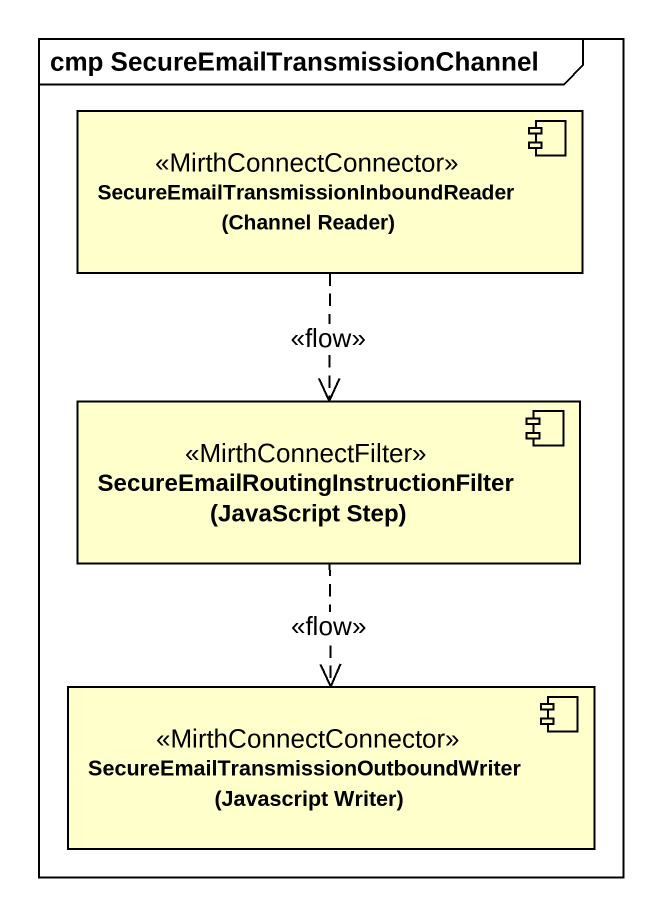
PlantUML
@startuml
mainframe cmp SecureEmailTransmissionChannel
component "SecureEmailTransmissionInboundReader (Channel Reader)" as SecureEmailTransmissionInbou <<MirthConnectConnector>>
component "SecureEmailRoutingInstructionFilter (JavaScript Step)" as SecureEmailRoutingInstructio <<MirthConnectFilter>>
component "SecureEmailTransmissionOutboundWriter (Javascript Writer)" as SecureEmailTransmissionOutbo <<MirthConnectConnector>>
SecureEmailTransmissionInbou ..> SecureEmailRoutingInstructio : <<flow>>
SecureEmailRoutingInstructio ..> SecureEmailTransmissionOutbo : <<flow>>
@enduml
